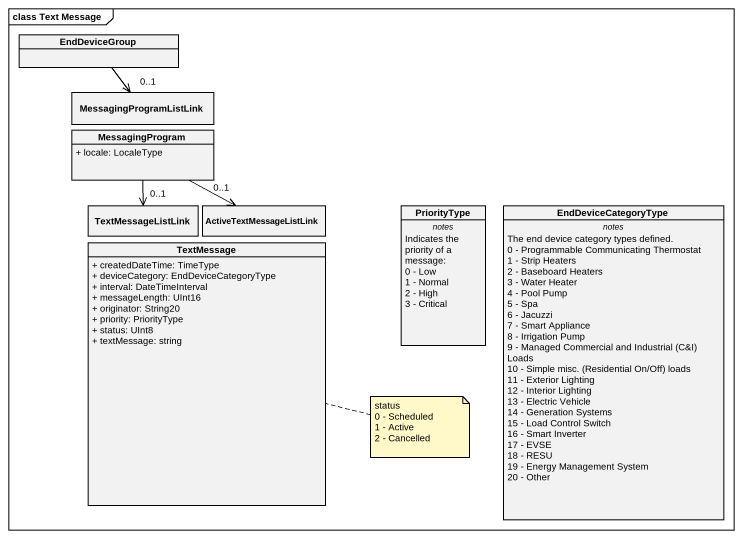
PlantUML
@startuml
mainframe class Text Message
hide circle
hide empty members
skinparam classAttributeIconSize 0
class EndDeviceGroup
class MessagingProgramListLink
class MessagingProgram {
  + locale: LocaleType
}
class TextMessageListLink
class ActiveTextMessageListLink
class PriorityType {
  -- notes --
  Indicates the priority of a message:
  0 - Low
  1 - Normal
  2 - High
  3 - Critical
}
class EndDeviceCategoryType {
  -- notes --
  The end device category types defined.
  0 - Programmable Communicating Thermostat
  1 - Strip Heaters
  2 - Baseboard Heaters
  3 - Water Heater
  4 - Pool Pump
  5 - Spa
  6 - Jacuzzi
  7 - Smart Appliance
  8 - Irrigation Pump
  {field} 9 - Managed Commercial and Industrial (C&I) Loads
  {field} 10 - Simple misc. (Residential On/Off) loads
  11 - Exterior Lighting
  12 - Interior Lighting
  13 - Electric Vehicle
  14 - Generation Systems
  15 - Load Control Switch
  16 - Smart Inverter
  17 - EVSE
  18 - RESU
  19 - Energy Management System
  20 - Other
}
class TextMessage {
  + createdDateTime: TimeType
  + deviceCategory: EndDeviceCategoryType
  + interval: DateTimeInterval
  + messageLength: UInt16
  + originator: String20
  + priority: PriorityType
  + status: UInt8
  + textMessage: string
}
EndDeviceGroup --> "0..1" MessagingProgramListLink
MessagingProgram --> "0..1" TextMessageListLink
MessagingProgram -right-> "0..1" ActiveTextMessageListLink
note right of TextMessage
  status
  0 - Scheduled
  1 - Active
  2 - Cancelled
end note
@enduml
